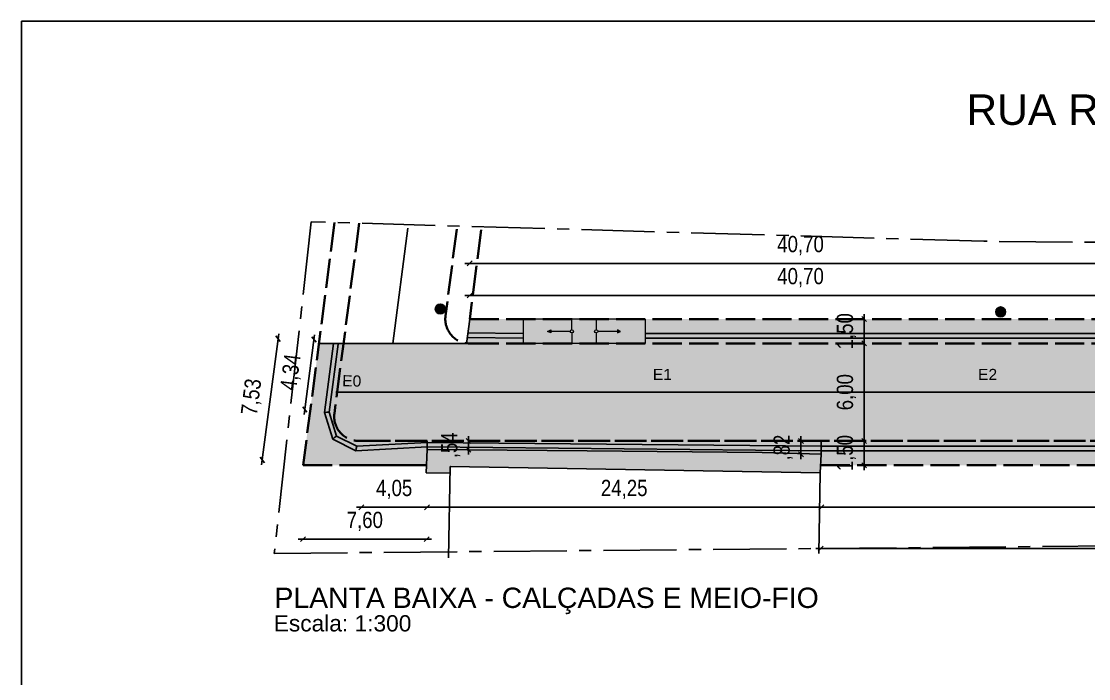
# Model space of a CAD drawing. Header units: feet. Extents: x 203667 to 205527, y 9204857 to 9205156.
# Drawn here: x 205102.5 to 205168.2, y 9205061.3 to 9205101.8 of the extents above; entities that cross this region are included whole.
import ezdxf

# ---------------------------------------------------------------- set-up
doc = ezdxf.new("R2010")
doc.units = ezdxf.units.FT
doc.header["$LTSCALE"] = 0.3
doc.header["$MEASUREMENT"] = 0
doc.linetypes.add('ACAD_ISO02W100', pattern=[15, 12, -3])
doc.linetypes.add('CENTER2', pattern=[1.125, 0.75, -0.125, 0.125, -0.125])
for name, color, linetype in [('_EIXO PROJETADO', 2, 'Continuous'), ('C-ROAD-CNTR-N', 92, 'Continuous'), ('C-ROAD-STAN', 11, 'Continuous'), ('CALÇADA', 3, 'Continuous'), ('Calçada Projetada', 20, 'Continuous'), ('cotas1', 7, 'Continuous'), ('Edificação Existente', 1, 'Continuous'), ('F-HZ-ESTACA', 98, 'Continuous'), ('Pavimento projetado', 51, 'Continuous'), ('PONTOS_SUBSTITUIDOS', 7, 'Continuous'), ('Poste e Rede Elétrica', 6, 'Continuous'), ('SINALIZACAO', 1, 'Continuous')]:
    doc.layers.add(name, color=color, linetype=linetype)
for name, color, linetype, lineweight in [('Alvenaria de 1 Vez', 6, 'ACAD_ISO02W100', 35), ('Cotas Acessibilidade', 5, 'Continuous', 25), ('Cotas Calçadas', 7, 'Continuous', 25), ('MEIO FIO PROJETADO', 7, 'ACAD_ISO02W100', 35), ('PENA015', 1, 'Continuous', 15)]:
    doc.layers.add(name, color=color, linetype=linetype, lineweight=lineweight)
doc.styles.add('Arial', font='arial.ttf')
doc.styles.add('Roman', font='arial.ttf', dxfattribs={"height": 2})
doc.styles.add('TARCISIO', font='swissci.ttf')
doc.dimstyles.new('Cota Alvenaria', dxfattribs={"dimtxt": 1, "dimasz": 0.3, "dimexe": 1, "dimexo": 1, "dimgap": 0.5, "dimtad": 1, "dimzin": 4, "dimtxsty": 'TARCISIO', "dimblk": 'OBLIQUE', "dimcen": -2, "dimdle": 0.3, "dimse1": 1, "dimse2": 1, "dimclrd": 256, "dimclre": 256, "dimclrt": 6, "dimadec": 0, "dimazin": 0, "dimtfac": 1, "dimtix": 1, "dimtmove": 0, "dimatfit": 3, "dimldrblk": 'DOT', "dimfxl": 1, "dimlwd": -1, "dimlwe": -1, "dimarcsym": 0})
doc.dimstyles.new('Cota Calçadas', dxfattribs={"dimtxt": 1, "dimasz": 0.3, "dimexe": 1, "dimexo": 1, "dimgap": 0.5, "dimtad": 1, "dimzin": 4, "dimtxsty": 'TARCISIO', "dimblk": 'OBLIQUE', "dimcen": -2, "dimdle": 0.3, "dimse1": 1, "dimse2": 1, "dimclrd": 256, "dimclre": 256, "dimclrt": 256, "dimadec": 0, "dimazin": 0, "dimtfac": 1, "dimtix": 1, "dimtmove": 0, "dimatfit": 3, "dimldrblk": 'DOT', "dimfxl": 1, "dimlwd": -1, "dimlwe": -1, "dimarcsym": 0})

# ---------------------------------------------------------------- blocks, each defined once
blk = doc.blocks.new('r150')
at = {"linetype": 'Continuous'}
h = blk.add_hatch(color=4, dxfattribs=at)
h.dxf.hatch_style = 1
edge = h.paths.add_edge_path()
edge.add_arc((0, 0.907), 0.1, 180, 270, ccw=False)
edge.add_line((-0.1, 0.907), (-1.3, 0.907))
edge.add_line((-1.3, 0.907), (-1.3, 0.807))
edge.add_line((-1.3, 0.807), (-1.5, 0.907))
edge.add_line((-1.5, 0.907), (-1.3, 1.007))
edge.add_line((-1.3, 1.007), (-1.3, 0.907))
edge.add_line((-1.3, 0.907), (-0.1, 0.907))
edge.add_arc((0, 0.907), 0.1, 90, 180, ccw=False)
edge.add_line((0, 1.007), (0, 1.65))
edge.add_line((0, 1.65), (-3, 1.65))
edge.add_line((-3, 1.65), (-3, 0.15))
edge.add_line((-3, 0.15), (0, 0.15))
edge.add_line((0, 0.15), (0, 0.807))
edge = h.paths.add_edge_path()
edge.add_arc((1.5, 0.907), 0.1, 180, 270, ccw=False)
edge.add_arc((1.5, 0.907), 0.1, 90, 180, ccw=False)
edge.add_line((1.5, 1.007), (1.5, 1.65))
edge.add_line((1.5, 1.65), (0, 1.65))
edge.add_line((0, 1.65), (0, 1.007))
edge.add_arc((0, 0.907), 0.1, 0, 90, ccw=False)
edge.add_arc((0, 0.907), 0.1, -90, 0, ccw=False)
edge.add_line((0, 0.807), (0, 0.15))
edge.add_line((0, 0.15), (1.5, 0.15))
edge.add_line((1.5, 0.15), (1.5, 0.807))
edge = h.paths.add_edge_path()
edge.add_line((4.5, 1.65), (1.5, 1.65))
edge.add_line((1.5, 1.65), (1.5, 1.007))
edge.add_arc((1.5, 0.907), 0.1, 0, 90, ccw=False)
edge.add_line((1.6, 0.907), (2.8, 0.907))
edge.add_line((2.8, 0.907), (2.8, 1.007))
edge.add_line((2.8, 1.007), (3, 0.907))
edge.add_line((3, 0.907), (2.8, 0.807))
edge.add_line((2.8, 0.807), (2.8, 0.907))
edge.add_line((2.8, 0.907), (1.6, 0.907))
edge.add_arc((1.5, 0.907), 0.1, -90, 0, ccw=False)
edge.add_line((1.5, 0.807), (1.5, 0.15))
edge.add_line((1.5, 0.15), (4.5, 0.15))
edge.add_line((4.5, 0.15), (4.5, 1.65))
at = {"layer": 'PENA015', "color": 7}
for points in [[(-3, 0.15), (-3, 1.65)], [(-3, 1.65), (4.5, 1.65)], [(0, 1.007), (0, 1.65)], [(1.5, 1.007), (1.5, 1.65)], [(4.5, 0.15), (4.5, 1.65)], [(-1.3, 1.007), (-1.5, 0.907), (-1.3, 0.807)], [(-1.5, 0.907), (-0.1, 0.907)], [(-1.3, 0.807), (-1.3, 1.007)], [(0, 0.15), (0, 0.807)], [(1.5, 0.807), (1.5, 0.15)], [(1.6, 0.907), (3, 0.907)], [(2.8, 0.807), (2.8, 1.007)], [(2.8, 1.007), (3, 0.907), (2.8, 0.807)], [(-3, 0.15), (4.5, 0.15)]]:
    blk.add_lwpolyline(points, dxfattribs=at)
for centre in [(0, 0.907), (1.5, 0.907)]:
    blk.add_circle(centre, 0.1, dxfattribs=at)
blk = doc.blocks.new('_Oblique')
at = {"layer": 'cotas1', "color": 0, "lineweight": -2}
blk.add_line((-0.5, -0.5), (0.5, 0.5), dxfattribs=at)
blk = doc.blocks.new('*D436')
at = {"layer": 'Cotas Calçadas', "transparency": 16777216}
blk.add_line((205120.58, 9205082.501), (205119.943, 9205077.6), dxfattribs=at)
at = {"layer": 'Defpoints', "color": 0, "transparency": 16777216}
for p in [(205122.358, 9205081.968), (205119.982, 9205077.897), (205121.798, 9205077.661)]:
    blk.add_point(p, dxfattribs=at)
at = {"layer": 'Cotas Calçadas', "transparency": 16777216, "xscale": 0.3, "yscale": 0.3, "zscale": 0.3}
for p, rotation in [((205120.542, 9205082.204), 82.59262851647398), ((205119.982, 9205077.897), 262.592628516474)]:
    blk.add_blockref('_Oblique', p, dxfattribs=dict(at, rotation=rotation))
at = {"layer": 'Cotas Calçadas', "transparency": 16777216, "insert": (205119.175, 9205080.192), "char_height": 1, "attachment_point": 5, "rotation": 82.59263, "style": 'TARCISIO'}
blk.add_mtext('4,34', dxfattribs=at)
blk = doc.blocks.new('_Dot')
at = {"color": 0, "linetype": 'ByBlock', "lineweight": -2}
blk.add_line((-0.5, 0), (-1, 0), dxfattribs=at)
at = {"color": 0, "linetype": 'ByBlock', "const_width": 0.5}
blk.add_lwpolyline([(-0.25, 0, 1), (0.25, 0, 1)], format="xyb", close=True, dxfattribs=at)
blk = doc.blocks.new('*D440')
at = {"layer": 'Cotas Calçadas', "transparency": 16777216}
blk.add_line((205154.379, 9205075.668), (205154.379, 9205082.268), dxfattribs=at)
at = {"layer": 'Defpoints', "color": 0, "transparency": 16777216}
for p in [(205151.742, 9205081.968), (205154.379, 9205081.968), (205151.742, 9205075.968)]:
    blk.add_point(p, dxfattribs=at)
at = {"layer": 'Cotas Calçadas', "transparency": 16777216, "xscale": 0.3, "yscale": 0.3, "zscale": 0.3}
for p, rotation in [((205154.379, 9205081.968), 90), ((205154.379, 9205075.968), 270)]:
    blk.add_blockref('_Oblique', p, dxfattribs=dict(at, rotation=rotation))
at = {"layer": 'Cotas Calçadas', "transparency": 16777216, "insert": (205153.284, 9205078.968), "char_height": 1, "attachment_point": 5, "rotation": 90, "style": 'TARCISIO'}
blk.add_mtext('6,00', dxfattribs=at)
blk = doc.blocks.new('*D441')
at = {"layer": 'Cotas Calçadas', "transparency": 16777216}
for p, q in [((205154.379, 9205075.968), (205154.379, 9205076.268)), ((205154.379, 9205075.968), (205154.379, 9205074.468)), ((205154.379, 9205074.468), (205154.379, 9205074.168))]:
    blk.add_line(p, q, dxfattribs=at)
at = {"layer": 'Defpoints', "color": 0, "transparency": 16777216}
for p in [(205154.379, 9205075.968), (205154.379, 9205074.468), (205154.379, 9205074.468)]:
    blk.add_point(p, dxfattribs=at)
at = {"layer": 'Cotas Calçadas', "transparency": 16777216, "xscale": 0.3, "yscale": 0.3, "zscale": 0.3}
for p, rotation in [((205154.379, 9205075.968), 270), ((205154.379, 9205074.468), 90)]:
    blk.add_blockref('_Oblique', p, dxfattribs=dict(at, rotation=rotation))
at = {"layer": 'Cotas Calçadas', "transparency": 16777216, "insert": (205153.284, 9205075.218), "char_height": 1, "attachment_point": 5, "rotation": 90, "style": 'TARCISIO'}
blk.add_mtext('1,50', dxfattribs=at)
blk = doc.blocks.new('*D442')
at = {"layer": 'Cotas Calçadas', "transparency": 16777216}
for p, q in [((205154.379, 9205083.468), (205154.379, 9205083.768)), ((205154.379, 9205081.968), (205154.379, 9205083.468)), ((205154.379, 9205081.968), (205154.379, 9205081.668))]:
    blk.add_line(p, q, dxfattribs=at)
at = {"layer": 'Defpoints', "color": 0, "transparency": 16777216}
for p in [(205154.379, 9205083.468), (205154.379, 9205083.468), (205154.379, 9205081.968)]:
    blk.add_point(p, dxfattribs=at)
at = {"layer": 'Cotas Calçadas', "transparency": 16777216, "xscale": 0.3, "yscale": 0.3, "zscale": 0.3}
for p, rotation in [((205154.379, 9205083.468), 270), ((205154.379, 9205081.968), 90)]:
    blk.add_blockref('_Oblique', p, dxfattribs=dict(at, rotation=rotation))
at = {"layer": 'Cotas Calçadas', "transparency": 16777216, "insert": (205153.284, 9205082.718), "char_height": 1, "attachment_point": 5, "rotation": 90, "style": 'TARCISIO'}
blk.add_mtext('1,50', dxfattribs=at)
blk = doc.blocks.new('*D228')
at = {"layer": 'Cotas Calçadas', "transparency": 16777216}
blk.add_line((205171.112, 9205084.922), (205129.816, 9205084.922), dxfattribs=at)
at = {"layer": 'Defpoints', "color": 0, "transparency": 16777216}
for p in [(205130.116, 9205084.922), (205130.116, 9205081.968), (205170.812, 9205081.968)]:
    blk.add_point(p, dxfattribs=at)
at = {"layer": 'Cotas Calçadas', "transparency": 16777216, "xscale": 0.3, "yscale": 0.3, "zscale": 0.3}
for p, rotation in [((205130.116, 9205084.922), 179.9999999973776), ((205170.812, 9205084.922), 359.9999999973776)]:
    blk.add_blockref('_Oblique', p, dxfattribs=dict(at, rotation=rotation))
at = {"layer": 'Cotas Calçadas', "transparency": 16777216, "insert": (205150.464, 9205086.017), "char_height": 1, "attachment_point": 5, "rotation": 360, "style": 'TARCISIO'}
blk.add_mtext('40,70', dxfattribs=at)
blk = doc.blocks.new('*D446')
at = {"layer": 'Cotas Calçadas', "transparency": 16777216}
for p, q in [((205130.046, 9205075.968), (205130.046, 9205076.268)), ((205130.046, 9205075.432), (205130.046, 9205075.968)), ((205130.046, 9205075.432), (205130.046, 9205075.132))]:
    blk.add_line(p, q, dxfattribs=at)
at = {"layer": 'Defpoints', "color": 0, "transparency": 16777216}
for p in [(205127.496, 9205075.968), (205130.046, 9205075.968), (205127.496, 9205075.432)]:
    blk.add_point(p, dxfattribs=at)
at = {"layer": 'Cotas Calçadas', "transparency": 16777216, "xscale": 0.3, "yscale": 0.3, "zscale": 0.3}
for p, rotation in [((205130.046, 9205075.968), 270), ((205130.046, 9205075.432), 90)]:
    blk.add_blockref('_Oblique', p, dxfattribs=dict(at, rotation=rotation))
at = {"layer": 'Cotas Calçadas', "transparency": 16777216, "insert": (205128.95, 9205075.7), "char_height": 1, "attachment_point": 5, "rotation": 90, "style": 'TARCISIO'}
blk.add_mtext(',54', dxfattribs=at)
blk = doc.blocks.new('*D447')
at = {"layer": 'Cotas Calçadas', "transparency": 16777216}
for p, q in [((205150.489, 9205075.968), (205150.489, 9205076.268)), ((205150.489, 9205075.148), (205150.489, 9205075.968)), ((205150.489, 9205075.148), (205150.489, 9205074.848))]:
    blk.add_line(p, q, dxfattribs=at)
at = {"layer": 'Defpoints', "color": 0, "transparency": 16777216}
for p in [(205150.489, 9205075.968), (205151.742, 9205075.968), (205151.742, 9205075.148)]:
    blk.add_point(p, dxfattribs=at)
at = {"layer": 'Cotas Calçadas', "transparency": 16777216, "xscale": 0.3, "yscale": 0.3, "zscale": 0.3}
for p, rotation in [((205150.489, 9205075.968), 270), ((205150.489, 9205075.148), 90)]:
    blk.add_blockref('_Oblique', p, dxfattribs=dict(at, rotation=rotation))
at = {"layer": 'Cotas Calçadas', "transparency": 16777216, "insert": (205149.393, 9205075.558), "char_height": 1, "attachment_point": 5, "rotation": 90, "style": 'TARCISIO'}
blk.add_mtext(',82', dxfattribs=at)
blk = doc.blocks.new('*D448')
at = {"layer": 'Cotas Calçadas', "transparency": 16777216}
blk.add_line((205123.147, 9205071.886), (205127.796, 9205071.886), dxfattribs=at)
at = {"layer": 'Defpoints', "color": 0, "transparency": 16777216}
for p in [(205123.447, 9205075.968), (205127.496, 9205075.968), (205127.496, 9205071.886)]:
    blk.add_point(p, dxfattribs=at)
at = {"layer": 'Cotas Calçadas', "transparency": 16777216, "xscale": 0.3, "yscale": 0.3, "zscale": 0.3, "rotation": 180}
blk.add_blockref('_Oblique', (205123.447, 9205071.886), dxfattribs=at)
at = {"layer": 'Cotas Calçadas', "transparency": 16777216, "xscale": 0.3, "yscale": 0.3, "zscale": 0.3}
blk.add_blockref('_Oblique', (205127.496, 9205071.886), dxfattribs=at)
at = {"layer": 'Cotas Calçadas', "transparency": 16777216, "insert": (205125.472, 9205072.981), "char_height": 1, "attachment_point": 5, "style": 'TARCISIO'}
blk.add_mtext('4,05', dxfattribs=at)
blk = doc.blocks.new('*D231')
at = {"layer": 'Cotas Calçadas', "transparency": 16777216}
blk.add_line((205127.196, 9205071.886), (205152.042, 9205071.886), dxfattribs=at)
at = {"layer": 'Defpoints', "color": 0, "transparency": 16777216}
for p in [(205127.496, 9205075.968), (205151.742, 9205075.968), (205151.742, 9205071.886)]:
    blk.add_point(p, dxfattribs=at)
at = {"layer": 'Cotas Calçadas', "transparency": 16777216, "xscale": 0.3, "yscale": 0.3, "zscale": 0.3, "rotation": 180}
blk.add_blockref('_Oblique', (205127.496, 9205071.886), dxfattribs=at)
at = {"layer": 'Cotas Calçadas', "transparency": 16777216, "xscale": 0.3, "yscale": 0.3, "zscale": 0.3}
blk.add_blockref('_Oblique', (205151.742, 9205071.886), dxfattribs=at)
at = {"layer": 'Cotas Calçadas', "transparency": 16777216, "insert": (205139.619, 9205072.982), "char_height": 1, "attachment_point": 5, "style": 'TARCISIO'}
blk.add_mtext('24,25', dxfattribs=at)
blk = doc.blocks.new('*D232')
at = {"layer": 'Cotas Calçadas', "transparency": 16777216}
blk.add_line((205151.442, 9205071.886), (205244.33, 9205071.886), dxfattribs=at)
at = {"layer": 'Defpoints', "color": 0, "transparency": 16777216}
for p in [(205151.742, 9205075.968), (205244.03, 9205075.968), (205244.03, 9205071.886)]:
    blk.add_point(p, dxfattribs=at)
at = {"layer": 'Cotas Calçadas', "transparency": 16777216, "xscale": 0.3, "yscale": 0.3, "zscale": 0.3, "rotation": 180}
blk.add_blockref('_Oblique', (205151.742, 9205071.886), dxfattribs=at)
at = {"layer": 'Cotas Calçadas', "transparency": 16777216, "xscale": 0.3, "yscale": 0.3, "zscale": 0.3}
blk.add_blockref('_Oblique', (205244.03, 9205071.886), dxfattribs=at)
at = {"layer": 'Cotas Calçadas', "transparency": 16777216, "insert": (205197.886, 9205072.982), "char_height": 1, "attachment_point": 5, "style": 'TARCISIO'}
blk.add_mtext('92,29', dxfattribs=at)
blk = doc.blocks.new('*D450')
at = {"layer": 'Cotas Calçadas', "transparency": 16777216}
blk.add_line((205118.372, 9205082.562), (205117.324, 9205074.496), dxfattribs=at)
at = {"layer": 'Defpoints', "color": 0, "transparency": 16777216}
for p in [(205120.841, 9205081.939), (205117.362, 9205074.794), (205119.87, 9205074.468)]:
    blk.add_point(p, dxfattribs=at)
at = {"layer": 'Cotas Calçadas', "transparency": 16777216, "xscale": 0.3, "yscale": 0.3, "zscale": 0.3}
for p, rotation in [((205118.333, 9205082.265), 82.59262851290667), ((205117.362, 9205074.794), 262.5926285129067)]:
    blk.add_blockref('_Oblique', p, dxfattribs=dict(at, rotation=rotation))
at = {"layer": 'Cotas Calçadas', "color": 6, "transparency": 16777216, "insert": (205116.761, 9205078.67), "char_height": 1, "attachment_point": 5, "rotation": 82.59263, "style": 'TARCISIO'}
blk.add_mtext('7,53', dxfattribs=at)
blk = doc.blocks.new('*D451')
at = {"layer": 'Cotas Calçadas', "transparency": 16777216}
blk.add_line((205119.57, 9205069.921), (205127.765, 9205069.921), dxfattribs=at)
at = {"layer": 'Defpoints', "color": 0, "transparency": 16777216}
for p in [(205119.87, 9205074.468), (205127.465, 9205074.468), (205127.465, 9205069.921)]:
    blk.add_point(p, dxfattribs=at)
at = {"layer": 'Cotas Calçadas', "transparency": 16777216, "xscale": 0.3, "yscale": 0.3, "zscale": 0.3, "rotation": 180}
blk.add_blockref('_Oblique', (205119.87, 9205069.921), dxfattribs=at)
at = {"layer": 'Cotas Calçadas', "transparency": 16777216, "xscale": 0.3, "yscale": 0.3, "zscale": 0.3}
blk.add_blockref('_Oblique', (205127.465, 9205069.921), dxfattribs=at)
at = {"layer": 'Cotas Calçadas', "color": 6, "transparency": 16777216, "insert": (205123.667, 9205071.016), "char_height": 1, "attachment_point": 5, "style": 'TARCISIO'}
blk.add_mtext('7,60', dxfattribs=at)
blk = doc.blocks.new('*D452')
at = {"layer": 'Cotas Calçadas', "transparency": 16777216}
blk.add_line((205151.399, 9205069.337), (205244.215, 9205069.337), dxfattribs=at)
at = {"layer": 'Defpoints', "color": 0, "transparency": 16777216}
for p in [(205151.699, 9205074.468), (205243.915, 9205074.468), (205243.915, 9205069.337)]:
    blk.add_point(p, dxfattribs=at)
at = {"layer": 'Cotas Calçadas', "transparency": 16777216, "xscale": 0.3, "yscale": 0.3, "zscale": 0.3, "rotation": 180}
blk.add_blockref('_Oblique', (205151.699, 9205069.337), dxfattribs=at)
at = {"layer": 'Cotas Calçadas', "transparency": 16777216, "xscale": 0.3, "yscale": 0.3, "zscale": 0.3}
blk.add_blockref('_Oblique', (205243.915, 9205069.337), dxfattribs=at)
at = {"layer": 'Cotas Calçadas', "color": 6, "transparency": 16777216, "insert": (205197.807, 9205070.433), "char_height": 1, "attachment_point": 5, "style": 'TARCISIO'}
blk.add_mtext('92,22', dxfattribs=at)
blk = doc.blocks.new('*D453')
at = {"layer": 'Cotas Calçadas', "transparency": 16777216}
blk.add_line((205171.112, 9205086.895), (205129.816, 9205086.895), dxfattribs=at)
at = {"layer": 'Defpoints', "color": 0, "transparency": 16777216}
for p in [(205130.116, 9205086.895), (205130.116, 9205083.468), (205170.812, 9205083.468)]:
    blk.add_point(p, dxfattribs=at)
at = {"layer": 'Cotas Calçadas', "transparency": 16777216, "xscale": 0.3, "yscale": 0.3, "zscale": 0.3, "rotation": 180}
blk.add_blockref('_Oblique', (205130.116, 9205086.895), dxfattribs=at)
at = {"layer": 'Cotas Calçadas', "transparency": 16777216, "xscale": 0.3, "yscale": 0.3, "zscale": 0.3}
blk.add_blockref('_Oblique', (205170.812, 9205086.895), dxfattribs=at)
at = {"layer": 'Cotas Calçadas', "color": 6, "transparency": 16777216, "insert": (205150.464, 9205087.991), "char_height": 1, "attachment_point": 5, "style": 'TARCISIO'}
blk.add_mtext('40,70', dxfattribs=at)

msp = doc.modelspace()

# ---------------------------------------------------------------- hatches: boundary and pattern name
at = {"layer": 'CALÇADA'}
h = msp.add_hatch(color=3, dxfattribs=at)
h.dxf.hatch_style = 1
h.paths.add_polyline_path([(205170.845, 9205084.629), (205170.812, 9205083.468), (205178.718, 9205083.3), (205186.401, 9205083.236), (205197.076, 9205083.203), (205197.356, 9205084.381)])
h.paths.add_polyline_path([(205137.347, 9205075.353), (205127.496, 9205075.432), (205127.45, 9205074.007), (205128.91, 9205073.983), (205128.917, 9205074.386), (205151.67, 9205074.01), (205151.742, 9205075.148), (205148.101, 9205075.253)])
at = {"layer": 'Calçada Projetada'}
h = msp.add_hatch(color=256, dxfattribs=at)
h.dxf.hatch_style = 1
h.paths.add_polyline_path([(205130.116, 9205083.468), (205129.921, 9205081.968), (205170.812, 9205081.968), (205170.812, 9205083.468)])
h = msp.add_hatch(color=256, dxfattribs=at)
h.dxf.hatch_style = 1
h.paths.add_polyline_path([(205127.465, 9205074.468), (205127.496, 9205075.432), (205127.496, 9205075.968), (205123.285, 9205075.968, -0.452607), (205121.798, 9205077.661), (205122.358, 9205081.968), (205120.845, 9205081.968), (205119.87, 9205074.468)])
h = msp.add_hatch(color=256, dxfattribs=at)
h.dxf.hatch_style = 1
h.paths.add_polyline_path([(205148.101, 9205075.253), (205151.742, 9205075.148), (205151.742, 9205075.968), (205127.496, 9205075.968), (205127.496, 9205075.432), (205137.347, 9205075.353)])
h = msp.add_hatch(color=256, dxfattribs=at)
h.dxf.hatch_style = 1
h.paths.add_polyline_path([(205243.915, 9205074.468), (205244.03, 9205075.968), (205151.742, 9205075.968), (205151.742, 9205075.148), (205151.699, 9205074.468)])
at = {"layer": 'Pavimento projetado', "lineweight": 20}
h = msp.add_hatch(color=256, dxfattribs=at)
h.dxf.hatch_style = 1
h.paths.add_polyline_path([(205244.03, 9205075.968), (205244.261, 9205078.968), (205121.968, 9205078.968), (205121.798, 9205077.661, 0.452607), (205123.285, 9205075.968)])
h.paths.add_polyline_path([(205244.261, 9205078.968), (205244.491, 9205081.968), (205130.116, 9205081.968), (205122.358, 9205081.968), (205121.968, 9205078.968)])
at = {"layer": 'Poste e Rede Elétrica', "linetype": 'ByBlock'}
h = msp.add_hatch(color=256, dxfattribs=at)
h.dxf.hatch_style = 1
h.paths.add_polyline_path([(205128.328, 9205084.392, 1), (205128.282, 9205083.792, 1)])
h = msp.add_hatch(color=256, dxfattribs=at)
h.dxf.hatch_style = 1
h.paths.add_polyline_path([(205162.79, 9205084.21, 1), (205162.744, 9205083.61, 1)])

# ---------------------------------------------------------------- linework, layer by layer
at = {"layer": '_EIXO PROJETADO', "linetype": 'CENTER2', "ltscale": 20}
msp.add_lwpolyline([(205247.117, 9205070.195), (205248.181, 9205087.409), (205161.733, 9205088.261), (205120.37, 9205089.451), (205118.095, 9205069.049)], close=True, dxfattribs=at)
at = {"layer": 'Alvenaria de 1 Vez', "ltscale": 0.5}
for points in [[(205121.812, 9205089.41), (205119.87, 9205074.468), (205127.465, 9205074.468)], [(205130.831, 9205088.967), (205130.116, 9205083.468), (205170.812, 9205083.468)], [(205123.28, 9205074.468), (205127.465, 9205074.468)], [(205151.699, 9205074.468), (205243.915, 9205074.468)]]:
    msp.add_lwpolyline(points, dxfattribs=at)
msp.add_lwpolyline([(205128.918, 9205074.468), (205128.918, 9205074.468)], close=True, dxfattribs=at)
at = {"layer": 'C-ROAD-CNTR-N', "color": 98, "linetype": 'Continuous', "lineweight": -3, "flags": 128}
for points in [[(205126.306, 9205089.071), (205125.383, 9205081.968)], [(205121.968, 9205078.968), (205244.261, 9205078.968)], [(205121.968, 9205078.968), (205244.261, 9205078.968)]]:
    msp.add_lwpolyline(points, dxfattribs=at)
at = {"layer": 'C-ROAD-STAN', "color": 7, "linetype": 'Continuous', "lineweight": -3}
msp.add_circle((205121.968, 9205078.968), 0.05, dxfattribs=at)
at = {"layer": 'CALÇADA', "color": 3}
msp.add_lwpolyline([(205148.101, 9205075.253), (205137.347, 9205075.353), (205127.496, 9205075.432), (205127.45, 9205074.007), (205128.91, 9205073.983), (205128.917, 9205074.386), (205151.67, 9205074.01), (205151.742, 9205075.148)], close=True, dxfattribs=at)
msp.add_lwpolyline([(205148.101, 9205075.253), (205137.347, 9205075.353), (205127.496, 9205075.432), (205127.45, 9205074.007), (205128.91, 9205073.983), (205128.917, 9205074.386), (205151.67, 9205074.01), (205151.742, 9205075.148)], close=True, dxfattribs=at)
at = {"layer": 'Calçada Projetada'}
for p, q in [((205130.116, 9205083.468), (205129.921, 9205081.968)), ((205122.358, 9205081.968), (205120.845, 9205081.968)), ((205127.496, 9205075.432), (205127.496, 9205075.968)), ((205151.742, 9205075.148), (205151.742, 9205075.968))]:
    msp.add_line(p, q, dxfattribs=at)
at = {"layer": 'Cotas Acessibilidade', "color": 5}
for p, q in [((205140.899, 9205082.573, 0), (205170.812, 9205082.573, 0)), ((205121.195, 9205077.717, 0), (205121.748, 9205081.96, 0)), ((205121.48, 9205077.74, 0), (205122.026, 9205081.924, 0)), ((205140.899, 9205082.293, 0), (205170.812, 9205082.293, 0)), ((205121.195, 9205077.717, 0), (205121.338, 9205077.728, 0)), ((205121.695, 9205076.074, 0), (205121.195, 9205077.717, 0)), ((205121.48, 9205077.74, 0), (205121.338, 9205077.728, 0)), ((205121.928, 9205076.271, 0), (205121.48, 9205077.74, 0)), ((205121.695, 9205076.074, 0), (205121.812, 9205076.172, 0)), ((205123.11, 9205075.367, 0), (205121.695, 9205076.074, 0)), ((205121.928, 9205076.271, 0), (205121.812, 9205076.172, 0)), ((205123.169, 9205075.651, 0), (205121.928, 9205076.271, 0)), ((205127.492, 9205075.875, 0), (205123.169, 9205075.651, 0)), ((205151.743, 9205075.643, 0), (205127.492, 9205075.875, 0)), ((205127.492, 9205075.875, 0), (205127.495, 9205075.735, 0)), ((205127.498, 9205075.595, 0), (205127.495, 9205075.735, 0)), ((205127.498, 9205075.595, 0), (205123.11, 9205075.367, 0)), ((205123.11, 9205075.367, 0), (205123.139, 9205075.509, 0)), ((205123.169, 9205075.651, 0), (205123.139, 9205075.509, 0)), ((205151.741, 9205075.363, 0), (205127.498, 9205075.595, 0)), ((205151.741, 9205075.363, 0), (205151.742, 9205075.503, 0)), ((205201.329, 9205075.363, 0), (205151.741, 9205075.363, 0)), ((205151.743, 9205075.643, 0), (205151.742, 9205075.503, 0)), ((205201.329, 9205075.643, 0), (205151.743, 9205075.643, 0))]:
    msp.add_line(p, q, dxfattribs=at)
at = {"layer": 'Cotas Calçadas', "color": 5}
for p, q in [((205129.978, 9205082.335, 0), (205133.405, 9205082.3, 0)), ((205129.981, 9205082.615, 0), (205133.408, 9205082.58, 0))]:
    msp.add_line(p, q, dxfattribs=at)
at = {"layer": 'Cotas Calçadas'}
msp.add_line((205130.116, 9205081.968), (205122.358, 9205081.968), dxfattribs=at)
msp.add_lwpolyline([(205102.545, 9205101.793), (205262.499, 9205101.793), (205262.499, 9204907.33), (205102.545, 9204907.33)], close=True, dxfattribs=at)
at = {"layer": 'Edificação Existente', "color": 1}
msp.add_lwpolyline([(205128.824, 9205068.775), (205128.917, 9205074.386), (205151.67, 9205074.01), (205151.588, 9205069.048)], dxfattribs=at)
msp.add_lwpolyline([(205128.824, 9205068.775), (205128.917, 9205074.386), (205151.67, 9205074.01), (205151.588, 9205069.048)], dxfattribs=at)
at = {"layer": 'MEIO FIO PROJETADO', "ltscale": 0.5}
for points in [[(205123.319, 9205089.366), (205121.798, 9205077.661, 0.452607), (205123.285, 9205075.968), (205244.03, 9205075.968)], [(205129.323, 9205089.002), (205128.628, 9205083.661, 0.452607), (205130.116, 9205081.968), (205244.491, 9205081.968)]]:
    msp.add_lwpolyline(points, format="xyb", dxfattribs=at)
msp.add_lwpolyline([(205123.447, 9205075.968), (205244.03, 9205075.968)], dxfattribs=at)
at = {"layer": 'PONTOS_SUBSTITUIDOS'}
for p in [(205128.305, 9205084.092), (205128.305, 9205084.092), (205162.767, 9205083.91)]:
    msp.add_point(p, dxfattribs=at)
at = {"layer": 'Poste e Rede Elétrica', "linetype": 'ByBlock'}
for centre in [(205128.305, 9205084.092), (205162.767, 9205083.91)]:
    msp.add_circle(centre, 0.301, dxfattribs=at)

# ---------------------------------------------------------------- block references
at = {"layer": 'SINALIZACAO', "extrusion": (2.89156e-15, 0.000126738, 1), "rotation": 179.9999999986928}
msp.add_blockref('r150', (205137.899, 9205083.544, 1166.637), dxfattribs=at)

# ---------------------------------------------------------------- texts
at = {"linetype": 'Continuous', "style": 'Roman'}
for s, height, p in [('PLANTA BAIXA - CALÇADAS E MEIO-FIO', 1.25, (205118.112, 9205065.688)), ('Escala: 1:300', 1, (205118.067, 9205064.242))]:
    msp.add_text(s, height=height, dxfattribs=at).set_placement(p)
at = {"linetype": 'Continuous', "insert": (205160.662, 9205097.295), "char_height": 1.875, "attachment_point": 1, "style": 'Roman'}
msp.add_mtext_dynamic_manual_height_columns('RUA ROBERTO WILSOM MOURA', width=41.99428, gutter_width=10, heights=[0], dxfattribs=at)
at = {"layer": 'F-HZ-ESTACA', "color": 98, "linetype": 'Continuous', "lineweight": -3, "char_height": 0.6858, "attachment_point": 8, "style": 'Arial'}
for s, insert in [('{\\fArial|b0|i0|c0|p2;E1}', (205141.968, 9205079.715)), ('{\\fArial|b0|i0|c0|p2;E2}', (205161.968, 9205079.715))]:
    msp.add_mtext(s, dxfattribs=dict(at, insert=insert))
at = {"layer": 'F-HZ-ESTACA', "color": 98, "linetype": 'Continuous', "lineweight": -3, "insert": (205122.856, 9205079.31), "char_height": 0.6858, "attachment_point": 8, "rotation": 358.60986, "style": 'Arial'}
msp.add_mtext('{\\fArial|b0|i0|c0|p2;E0}', dxfattribs=at)

# ---------------------------------------------------------------- dimensions: what is measured, and where the dimension line sits
at = {"layer": 'Cotas Calçadas'}
for p1, p2, distance, dimstyle, picture, middle in [((205170.812, 9205083.468), (205130.116, 9205083.468), -3.428, 'Cota Alvenaria', '*D453', (205150.464, 9205087.991)), ((205170.812, 9205081.968), (205130.116, 9205081.968), -2.954, 'Cota Calçadas', '*D228', (205150.464, 9205086.017)), ((205154.379, 9205081.968), (205154.379, 9205083.468), 0, 'Cota Calçadas', '*D442', (205153.284, 9205082.718)), ((205120.841, 9205081.939), (205119.87, 9205074.468), -2.529, 'Cota Alvenaria', '*D450', (205116.761, 9205078.67)), ((205122.358, 9205081.968), (205121.798, 9205077.661), -1.831, 'Cota Calçadas', '*D436', (205119.175, 9205080.192)), ((205151.742, 9205075.968), (205151.742, 9205081.968), -2.638, 'Cota Calçadas', '*D440', (205153.284, 9205078.968)), ((205127.496, 9205075.432), (205127.496, 9205075.968), -2.55, 'Cota Calçadas', '*D446', (205128.95, 9205075.7)), ((205151.742, 9205075.148), (205151.742, 9205075.968), 1.253, 'Cota Calçadas', '*D447', (205149.393, 9205075.558)), ((205154.379, 9205075.968), (205154.379, 9205074.468), 0, 'Cota Calçadas', '*D441', (205153.284, 9205075.218)), ((205123.447, 9205075.968), (205127.496, 9205075.968), -4.082, 'Cota Calçadas', '*D448', (205125.472, 9205072.981)), ((205127.496, 9205075.968), (205151.742, 9205075.968), -4.082, 'Cota Calçadas', '*D231', (205139.619, 9205072.982)), ((205151.742, 9205075.968), (205244.03, 9205075.968), -4.082, 'Cota Calçadas', '*D232', (205197.886, 9205072.982)), ((205119.8699, 9205074.4676), (205127.465, 9205074.4676), -4.5466, 'Cota Alvenaria', '*D451', (205123.6675, 9205071.0162)), ((205151.699, 9205074.468), (205243.915, 9205074.468), -5.131, 'Cota Alvenaria', '*D452', (205197.807, 9205070.433))]:
    dim = msp.add_aligned_dim(p1=p1, p2=p2, distance=distance, dimstyle=dimstyle, dxfattribs=at)
    dim.commit()
    dim.dimension.update_dxf_attribs({"geometry": picture, "text_midpoint": middle})

doc.saveas('drawing.dxf')
